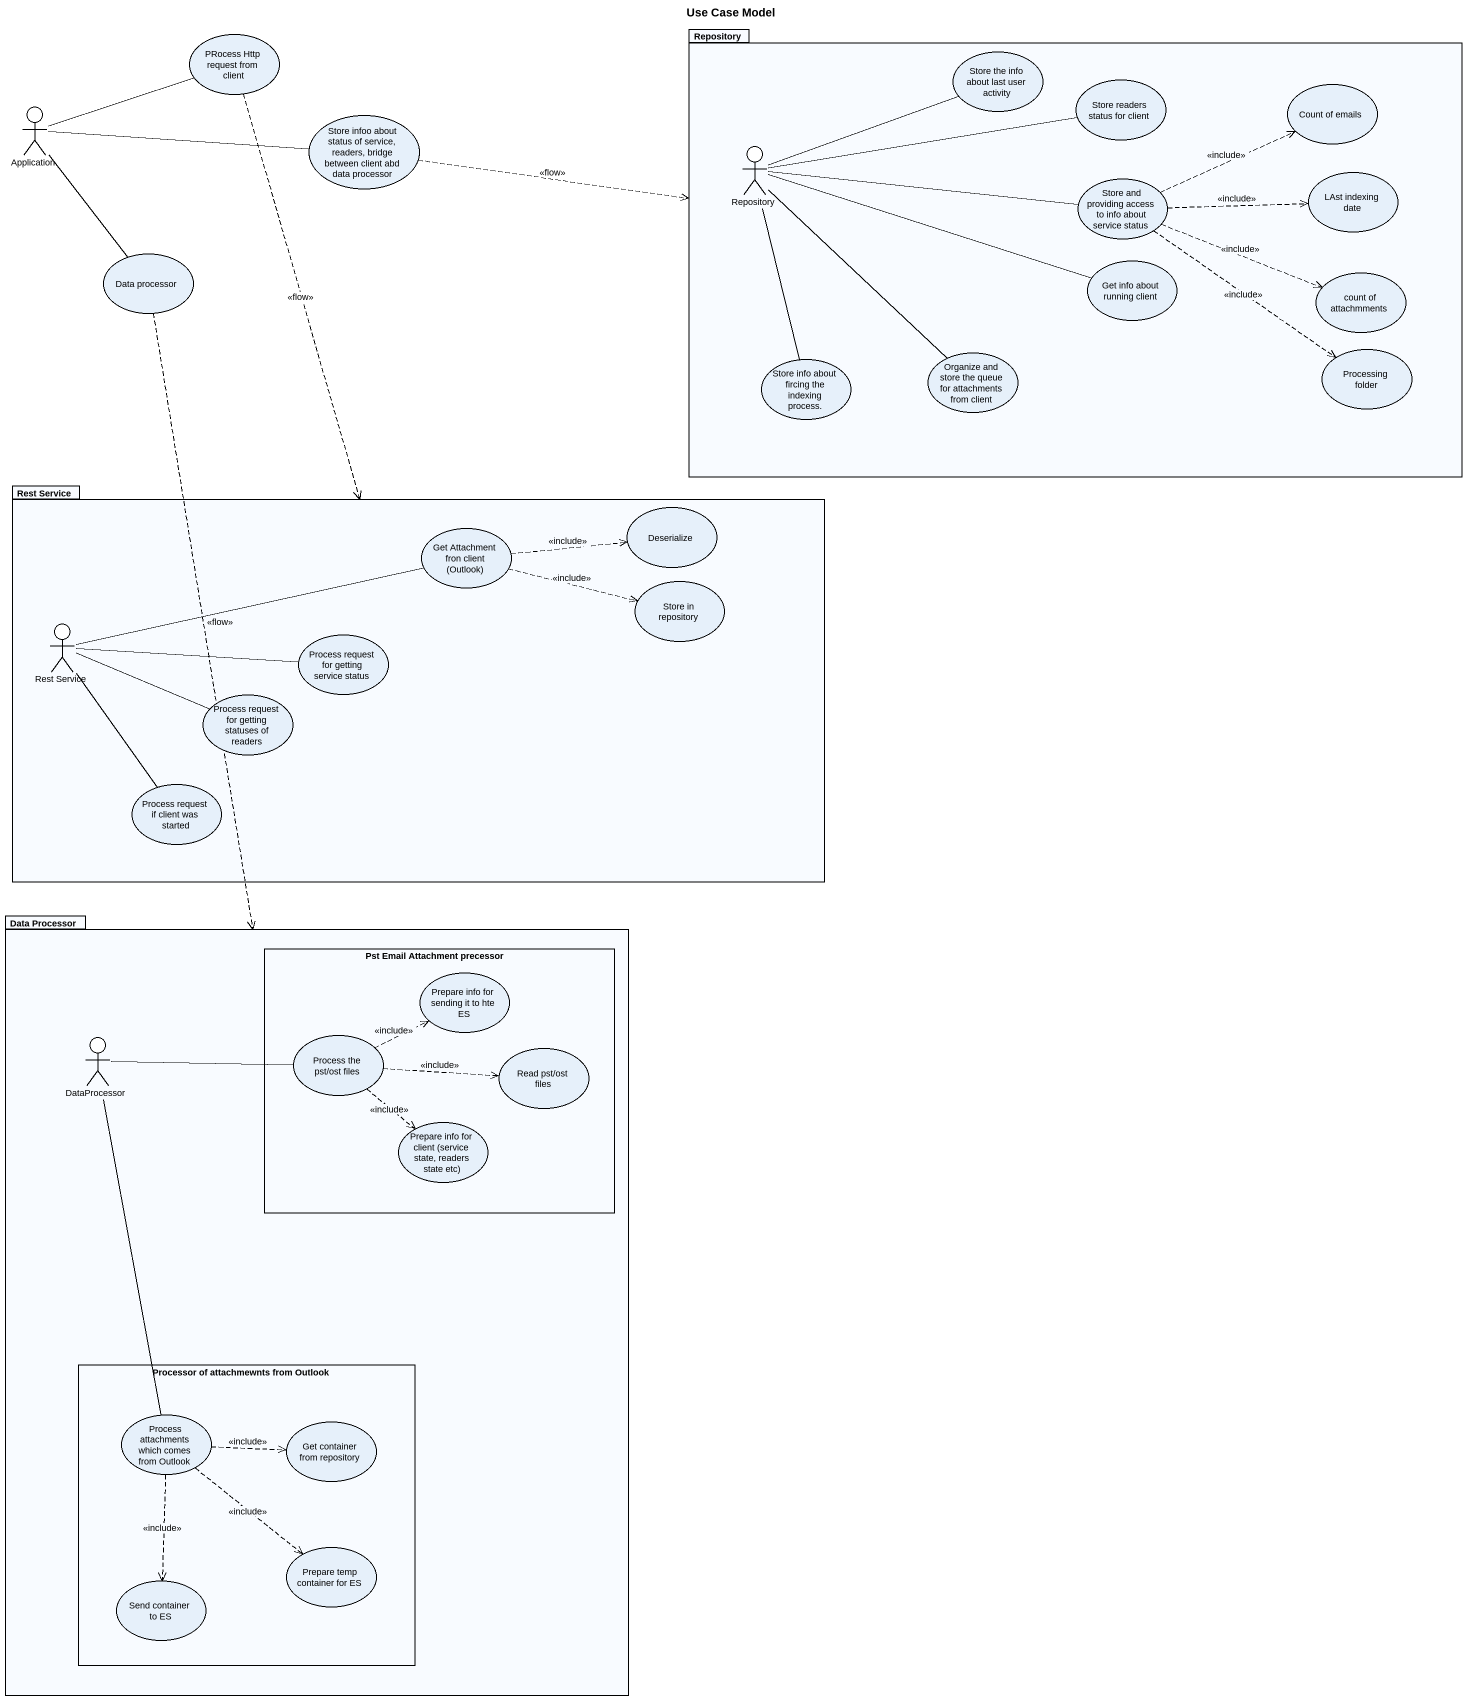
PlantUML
@startuml
title Use Case Model
usecase "PRocess Http request from client" as PRocess_Http_request_from
package Repository {
  usecase "Store the info about last user activity" as Store_the_info_about_last
  usecase "Store readers status for client" as Store_readers_status_for
  usecase "Count of emails" as Count_of_emails
  actor "Repository" as Repository_2
  usecase "Store and providing access to info about service status" as Store_and_providing_access
  usecase "LAst indexing date" as LAst_indexing_date
  usecase "Get info about running client" as Get_info_about_running
  usecase "count of attachmments" as count_of_attachmments
  usecase "Store info about fircing the indexing process." as Store_info_about_fircing
  usecase "Organize and store the queue for attachments from client" as Organize_and_store_the
  usecase "Processing folder" as Processing_folder
}
actor Application
usecase "Store infoo about status of service, readers, bridge between client abd data processor" as Store_infoo_about_status_of
usecase "Data processor" as Data_processor
package "Rest Service" as Rest_Service {
  usecase "Get Attachment fron client (Outlook)" as Get_Attachment_fron_client
  usecase Deserialize
  usecase "Store in repository" as Store_in_repository
  actor "Rest Service" as Rest_Service_2
  usecase "Process request for getting service status" as Process_request_for_getting
  usecase "Process request for getting statuses of readers" as Process_request_for_getting_2
  usecase "Process request if client was started" as Process_request_if_client
}
package "Data Processor" as Data_Processor {
  rectangle "Pst Email Attachment precessor" as Pst_Email_Attachment {
    usecase "Prepare info for sending it to hte ES" as Prepare_info_for_sending_it
    usecase "Process the pst/ost files" as Process_the_pst_ost_files
    usecase "Read pst/ost files" as Read_pst_ost_files
    usecase "Prepare info for client (service state, readers state etc)" as Prepare_info_for_client
  }
  actor DataProcessor
  rectangle "Processor of attachmewnts from Outlook" as Processor_of_attachmewnts {
    usecase "Process attachments which comes from Outlook" as Process_attachments_which
    usecase "Get container from repository" as Get_container_from
    usecase "Send container to ES" as Send_container_to_ES
    usecase "Prepare temp container for ES" as Prepare_temp_container_for
  }
}
PRocess_Http_request_from ..> Rest_Service : <<flow>>
Application -right- PRocess_Http_request_from
Application -right- Store_infoo_about_status_of
Application -- Data_processor
Store_infoo_about_status_of .right.> Repository : <<flow>>
Repository_2 -right- Store_the_info_about_last
Repository_2 -right- Store_readers_status_for
Repository_2 -right- Store_and_providing_access
Repository_2 -right- Get_info_about_running
Repository_2 -- Store_info_about_fircing
Repository_2 -- Organize_and_store_the
Store_and_providing_access .right.> Count_of_emails : <<include>>
Store_and_providing_access .right.> LAst_indexing_date : <<include>>
Store_and_providing_access .right.> count_of_attachmments : <<include>>
Store_and_providing_access ..> Processing_folder : <<include>>
Data_processor ..> Data_Processor : <<flow>>
Get_Attachment_fron_client .right.> Deserialize : <<include>>
Get_Attachment_fron_client .right.> Store_in_repository : <<include>>
Rest_Service_2 -right- Get_Attachment_fron_client
Rest_Service_2 -right- Process_request_for_getting
Rest_Service_2 -right- Process_request_for_getting_2
Rest_Service_2 -- Process_request_if_client
DataProcessor -right- Process_the_pst_ost_files
DataProcessor -- Process_attachments_which
Process_the_pst_ost_files .right.> Prepare_info_for_sending_it : <<include>>
Process_the_pst_ost_files .right.> Read_pst_ost_files : <<include>>
Process_the_pst_ost_files ..> Prepare_info_for_client : <<include>>
Process_attachments_which .right.> Get_container_from : <<include>>
Process_attachments_which ..> Send_container_to_ES : <<include>>
Process_attachments_which ..> Prepare_temp_container_for : <<include>>
@enduml
